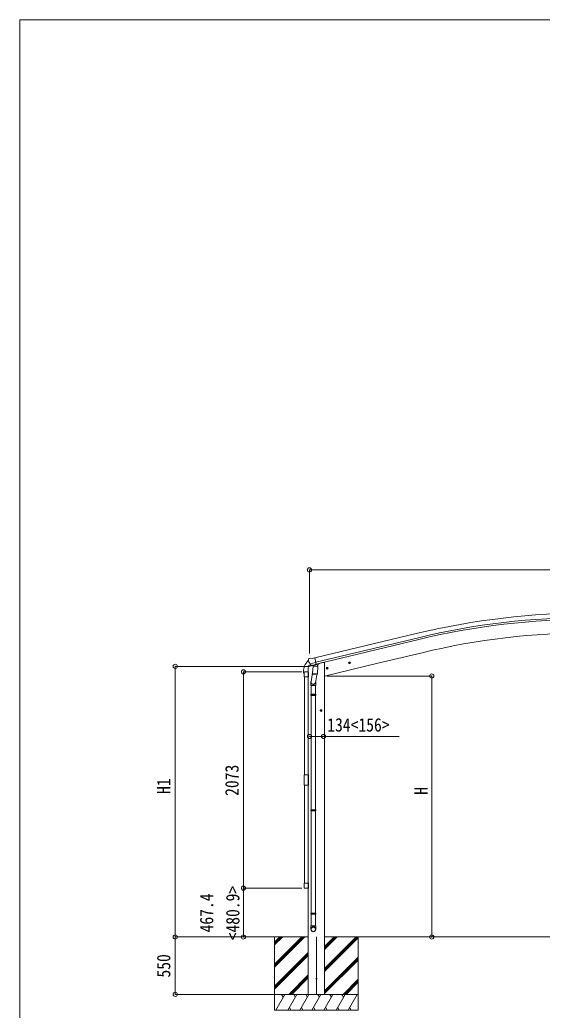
# Model space of a CAD drawing. Units: millimetres at full size, sheet at 1:40. Extents: x -11181 to 11305, y -7804 to 7716.
# Drawn here: x -11181 to -6178, y -1774 to 7716 of the extents above; entities that cross this region are included whole.
import ezdxf
from ezdxf.enums import TextEntityAlignment as Align

# ---------------------------------------------------------------- set-up
doc = ezdxf.new("R2010")
doc.units = ezdxf.units.MM
doc.header["$LTSCALE"] = 40
doc.header["$PDMODE"] = 32
doc.header["$PDSIZE"] = 40
for name, color, linetype, lineweight in [('0-0_0', 7, 'Continuous', 9), ('0-1_本体', 4, 'Continuous', 9), ('0-2_部品', 7, 'Continuous', 9), ('0-8_PARTS2', 2, 'Continuous', 9), ('0-A_寸法', 6, 'Continuous', 9), ('1-1_GLASS', 4, 'Continuous', 9), ('1-2_GLASS_SEAL', 7, 'Continuous', 9), ('1-A', 6, 'Continuous', 9), ('F-0_240', 7, 'Continuous', 9)]:
    doc.layers.add(name, color=color, linetype=linetype, lineweight=lineweight)
doc.styles.add('ＭＳ ゴシック', font='')
doc.styles.get('ＭＳ ゴシック').set_extended_font_data('MS Gothic')

msp = doc.modelspace()

# ---------------------------------------------------------------- linework, layer by layer
at = {"layer": '0-0_0'}
for p, q in [((-8417.61, -1071.95), (-8919.28, -1071.96)), ((-8740.06, -1120.55), (-8691.46, -1071.95)), ((-8740.06, -1071.96), (-8740.06, -1771.96)), ((-8740.06, -1332.68), (-8479.33, -1071.96)), ((-8740.06, -1346.82), (-8465.19, -1071.96)), ((-8740.06, -1360.97), (-8451.05, -1071.96)), ((-8740.06, -1148.84), (-8663.18, -1071.96)), ((-8740.06, -1134.69), (-8677.32, -1071.96)), ((-8261.61, -1374.73), (-7958.83, -1071.96)), ((-8261.61, -1388.87), (-7944.69, -1071.96)), ((-8261.61, -1190.89), (-8142.68, -1071.96)), ((-8261.61, -1176.74), (-8156.82, -1071.96)), ((-8261.61, -1162.6), (-8170.96, -1071.96)), ((-8261.61, -1403.02), (-7940.06, -1081.47)), ((-8261.11, -1071.96), (-3181.96, -1071.96)), ((-7940.06, -1071.96), (-7940.06, -1771.96)), ((-8740.06, -1544.81), (-8417.61, -1222.37)), ((-8740.06, -1558.96), (-8417.61, -1236.51)), ((-8740.06, -1573.1), (-8417.61, -1250.65)), ((-8261.61, -1586.86), (-7940.06, -1265.32)), ((-8261.61, -1601.01), (-7940.06, -1279.46)), ((-8261.61, -1615.15), (-7940.06, -1293.6)), ((-8605.07, -1621.96), (-8417.61, -1434.5)), ((-8590.93, -1621.96), (-8417.61, -1448.64)), ((-8576.79, -1621.96), (-8417.61, -1462.78)), ((-8084.57, -1621.96), (-7940.06, -1477.45)), ((-8070.43, -1621.96), (-7940.06, -1491.59)), ((-8056.29, -1621.96), (-7940.06, -1505.73)), ((-7940.06, -1621.96), (-8740.06, -1621.96)), ((-8729.77, -1771.96), (-8643.17, -1621.96)), ((-8658.17, -1647.94), (-8673.17, -1621.96)), ((-8614.3, -1771.96), (-8527.7, -1621.96)), ((-8542.7, -1647.94), (-8557.7, -1621.96)), ((-8498.83, -1771.96), (-8412.23, -1621.96)), ((-8427.23, -1647.94), (-8442.23, -1621.96)), ((-8273.06, -1621.96), (-8407.06, -1621.96)), ((-8383.36, -1771.96), (-8296.76, -1621.96)), ((-8311.76, -1647.94), (-8326.76, -1621.95)), ((-8267.89, -1771.96), (-8181.29, -1621.96)), ((-8196.29, -1647.94), (-8211.29, -1621.96)), ((-8152.42, -1771.96), (-8065.82, -1621.96)), ((-8095.82, -1621.96), (-8080.82, -1647.94)), ((-8036.95, -1771.96), (-7950.35, -1621.96)), ((-8740.06, -1771.96), (-7940.06, -1771.96)), ((-8599.3, -1745.98), (-8584.31, -1771.96)), ((-8483.83, -1745.98), (-8468.83, -1771.96)), ((-8368.36, -1745.98), (-8353.36, -1771.96)), ((-8252.89, -1745.98), (-8237.89, -1771.96)), ((-8137.42, -1745.98), (-8122.42, -1771.96)), ((-8021.95, -1745.98), (-8006.95, -1771.96))]:
    msp.add_line(p, q, dxfattribs=at)
at = {"layer": '0-1_本体'}
for p, q in [((-7372.7, 1837.82), (-8355.94, 1601.77)), ((-7362.62, 1795.85), (-8345.86, 1559.79)), ((-7358.69, 1779.48), (-8341.94, 1543.45)), ((-7750.9, 1550.6), (-7328.11, 1652.1)), ((-8282.11, 1557.43), (-8315.38, 1549.44)), ((-8261.61, 1557.43), (-8281.61, 1557.43)), ((-8261.61, -1621.96), (-8261.61, 1557.43)), ((-8261.61, 1427.99), (-7750.9, 1550.6)), ((-8417.61, -1621.96), (-8417.61, 1518.28))]:
    msp.add_line(p, q, dxfattribs=at)
for radius in [7073, 7029.83, 7013, 6882]:
    msp.add_arc((-5721.54, -5039.75), radius, 76.5, 103.5, dxfattribs=at)
at = {"layer": '0-2_部品'}
for p, q in [((-8419.44, 1517.72), (-8376.63, 1528)), ((-8419.44, 1524.61), (-8419.44, 1517.72)), ((-8417.32, 1585.86), (-8417.04, 1584.71)), ((-8390.2, 1534), (-8417.14, 1527.53)), ((-8413.1, 1594.44), (-8416.96, 1588.14)), ((-8410, 1596.69), (-8396.82, 1599.85)), ((-8403.27, 1545.56), (-8345.76, 1559.36)), ((-8386.41, 1530.65), (-8402.79, 1545.14)), ((-8382.26, 1597.18), (-8395.52, 1599.87)), ((-8383.7, 1530.08), (-8376.18, 1531.88)), ((-8382.87, 1530.19), (-8381.34, 1530.56)), ((-8382.26, 1597.18), (-8356.33, 1603.4)), ((-8381.34, 1530.56), (-8344.63, 1539.37)), ((-8379.5, 1530.33), (-8379.55, 1529.59)), ((-8378.8, 1528.55), (-8352.98, 1522.12)), ((-8371.88, 1523.21), (-8376.55, 1456.37)), ((-8326.19, 1520.01), (-8371.88, 1523.21)), ((-8370.1, 1526.39), (-8370.33, 1523.1)), ((-8350.59, 1537.55), (-8351.61, 1522.94)), ((-8344.63, 1539.37), (-8343.1, 1539.74)), ((-8341.55, 1541.84), (-8340.61, 1541.78)), ((-8340.61, 1541.78), (-8327.29, 1526.46)), ((-8336.93, 1537.53), (-8318.72, 1541.9)), ((-8330.86, 1453.17), (-8326.19, 1520.01)), ((-8327.29, 1526.46), (-8327.74, 1520.12)), ((-8314.88, 1549.92), (-8314.88, 1546.77)), ((-8013.2, 1556.53), (-8032.64, 1551.86)), ((-8030.22, 1552.44), (-8028.09, 1559.64)), ((-8025.05, 1547), (-8030.22, 1552.44)), ((-8028.09, 1559.64), (-8020.79, 1561.39)), ((-8020.59, 1544.47), (-8025.25, 1563.92)), ((-8020.79, 1561.39), (-8015.62, 1555.95)), ((-8376.19, 1461.49), (-8390.73, 1373.62)), ((-8377.41, 1443.9), (-8376.54, 1456.37)), ((-8377.02, 1442.54), (-8377.02, 1442.54)), ((-8330.86, 1453.17), (-8376.55, 1456.37)), ((-8375.57, 1441.76), (-8333.87, 1438.85)), ((-8337.41, 1439.1), (-8350.03, 1364.3)), ((-8330.88, 1453.17), (-8331.76, 1440.48)), ((-8227.12, 1505.17), (-8246.56, 1500.5)), ((-8244.14, 1501.09), (-8242.01, 1508.28)), ((-8238.97, 1495.64), (-8244.14, 1501.09)), ((-8242.01, 1508.28), (-8234.71, 1510.03)), ((-8234.51, 1493.11), (-8239.18, 1512.56)), ((-8234.71, 1510.03), (-8229.54, 1504.59)), ((-8392.88, 1336.46), (-8392.88, 1370.81)), ((-8346.88, 1336.46), (-8392.88, 1336.46)), ((-8390.88, 1336.46), (-8390.88, 1253.8)), ((-8348.88, 1336.46), (-8348.88, 1253.8)), ((-8346.88, 1371.12), (-8346.88, 1336.46)), ((-8392.88, 1251.8), (-8391.88, 1253.8)), ((-8346.88, 1251.8), (-8392.88, 1251.8)), ((-8346.88, 1243.8), (-8392.88, 1243.8)), ((-8347.88, 1253.8), (-8391.88, 1253.8)), ((-8347.88, 1241.8), (-8391.88, 1241.8)), ((-8390.88, 1241.8), (-8390.88, 147.62)), ((-8348.88, 1241.8), (-8348.88, 147.62)), ((-8346.88, 1251.8), (-8347.88, 1253.8)), ((-8346.88, 1243.8), (-8347.88, 1241.8)), ((-8346.88, 1251.8), (-8346.88, 1243.8)), ((-8285.38, 1097.93), (-8305.38, 1097.93)), ((-8302.88, 1097.93), (-8299.13, 1104.43)), ((-8299.13, 1091.43), (-8302.88, 1097.93)), ((-8299.13, 1104.43), (-8291.62, 1104.43)), ((-8295.38, 1087.93), (-8295.38, 1107.93)), ((-8291.62, 1104.43), (-8287.87, 1097.93)), ((-8392.88, 145.62), (-8391.88, 147.62)), ((-8346.88, 145.62), (-8392.88, 145.62)), ((-8346.88, 137.62), (-8392.88, 137.62)), ((-8347.88, 147.62), (-8391.88, 147.62)), ((-8347.88, 135.62), (-8391.88, 135.62)), ((-8390.88, 135.62), (-8390.88, -842.57)), ((-8348.88, 135.62), (-8348.88, -842.57)), ((-8346.88, 145.62), (-8347.88, 147.62)), ((-8346.88, 137.62), (-8347.88, 135.62)), ((-8346.88, 145.62), (-8346.88, 137.62)), ((-8392.88, -844.57), (-8391.88, -842.57)), ((-8346.88, -844.57), (-8392.88, -844.57)), ((-8346.88, -852.57), (-8392.88, -852.57)), ((-8347.88, -842.57), (-8391.88, -842.57)), ((-8346.88, -844.57), (-8347.88, -842.57)), ((-8346.88, -852.57), (-8347.88, -854.57)), ((-8346.88, -844.57), (-8346.88, -852.57)), ((-8347.88, -854.57), (-8391.88, -854.57)), ((-8390.88, -854.57), (-8390.88, -964.57)), ((-8348.88, -854.57), (-8348.88, -964.57)), ((-8392.88, -998.71), (-8392.88, -964.57)), ((-8346.88, -964.57), (-8392.88, -964.57)), ((-8346.88, -998.71), (-8346.88, -964.57))]:
    msp.add_line(p, q, dxfattribs=at)
for points in [[(-8403.54, 1546.13), (-8402.95, 1545.29), (-8402.79, 1545.14)], [(-8350.9, 1537.95), (-8351.14, 1537.8), (-8375.91, 1531.86), (-8376.18, 1531.88)], [(-8350.9, 1537.95), (-8341.18, 1540.29), (-8356.33, 1603.4)], [(-8015.62, 1555.95), (-8017.75, 1548.75), (-8025.05, 1547)], [(-8229.54, 1504.59), (-8231.67, 1497.39), (-8238.97, 1495.64)], [(-8392.88, 1251.8), (-8392.88, 1243.8), (-8391.88, 1241.8)], [(-8287.87, 1097.93), (-8291.62, 1091.43), (-8299.13, 1091.43)], [(-8392.88, 145.62), (-8392.88, 137.62), (-8391.88, 135.62)], [(-8392.88, -844.57), (-8392.88, -852.57), (-8391.88, -854.57)]]:
    msp.add_lwpolyline(points, dxfattribs=at)
for centre, radius in [((-8022.92, 1554.2), 8.5), ((-8022.92, 1554.2), 7.7), ((-8022.92, 1554.2), 6.5), ((-8236.84, 1502.84), 8.5), ((-8236.84, 1502.84), 7.7), ((-8236.84, 1502.84), 6.5), ((-8295.38, 1097.93), 8.5), ((-8295.38, 1097.93), 7.7), ((-8295.38, 1097.93), 6.5)]:
    msp.add_circle(centre, radius, dxfattribs=at)
at = {"layer": '0-2_部品', "color": 4}
msp.add_circle((-8339.11, -1471.96), 4.5, dxfattribs=at)
at = {"layer": '0-2_部品'}
for centre, radius, start, end in [((-8416.44, 1524.61), 3, 103.5, 180), ((-8220.24, 1631.96), 202.4, 193.5, 205.09125), ((-8408.84, 1591.82), 5, 103.5, 148.5), ((-8396.12, 1596.93), 3, 78.5, 103.5), ((-8382.98, 1530.68), 0.5, 248.23754, 283.5), ((-8380, 1530.37), 0.5, 356, 103.5), ((-8378.55, 1529.52), 1, 176, 256), ((-8352.63, 1523.09), 1.03, 250.03897, 351.96569), ((-8349.99, 1537.47), 0.604, 100.59842, 172.20595), ((-8343.22, 1540.23), 0.5, 283.5, 318.76246), ((-8319.88, 1546.77), 5, 283.5, 0), ((-8375.47, 1443.73), 1.95, 175.04017, 217.47766), ((-8375.43, 1443.76), 2, 217.40962, 266), ((-8333.73, 1440.84), 2, 266, 349.46843), ((-8362.88, 1370.81), 30, 177.45142, 180)]:
    msp.add_arc(centre, radius, start, end, dxfattribs=at)
for centre, major_axis, ratio, start_param, end_param in [((-8414.4, 1586.58), (-1.57, -2.57), 0.99628, 4.712389, 5.4996506), ((-8384.43, 1532.9), (-0.73, -2.92), 0.997631, 5.8041905, 6.6006116), ((-8384.37, 1533.13), (2.63, 3.16), 0.650902, 4.0958226, 4.1686332), ((-8384.4, 1533), (-0.73, -2.92), 0.997631, 0.3902369, 0.4789948), ((-8369.88, 1371.12), (23, 0), 0.996195, 2.5560258, 6.5663028), ((-8369.88, 1371.12), (21, 0), 0.996195, 2.9349147, 5.9512394), ((-8369.88, -996.97), (-23, 0), 0.996195, 3.1415927, 6.2831853), ((-8369.88, -998.71), (-23, 0), 0.996195, 3.1415927, 6.2831853), ((-8369.88, -998.71), (0, -23.43), 0.981806, 4.712389, 7.8539816)]:
    msp.add_ellipse(centre, major_axis=major_axis, ratio=ratio, start_param=start_param, end_param=end_param, dxfattribs=at)
msp.add_ellipse((-8369.88, -998.71), major_axis=(21, 0), ratio=0.996195, dxfattribs=at)
at = {"layer": '0-8_PARTS2'}
msp.add_line((-8339.11, -1069.46), (-8339.11, -1624.46), dxfattribs=at)
at = {"layer": '0-A_寸法'}
for p, q in [((-8406.61, 2445.57), (-8406.61, 1643.24)), ((-8406.61, 2445.57), (-3014.59, 2445.57)), ((-9692.39, 1520.75), (-8413.56, 1520.75)), ((-9692.39, -1071.96), (-9692.39, 1520.75)), ((-7235.04, 1428.02), (-8241.4, 1428.02)), ((-7235.04, -1071.96), (-7235.04, 1428.02)), ((-8406.11, 849.29), (-8272.11, 849.29)), ((-8272.11, 849.29), (-7546.37, 849.29)), ((-9692.39, -1071.96), (-8743.37, -1071.96)), ((-9692.39, -1071.96), (-8746.12, -1071.96)), ((-9692.39, -1071.96), (-9692.39, -1621.96)), ((-7235.04, -1071.96), (-7825.48, -1071.96)), ((-9692.39, -1621.96), (-8744.4, -1621.96))]:
    msp.add_line(p, q, dxfattribs=at)
for p in [(-8406.61, 2445.57), (-9692.39, 1520.75), (-7235.04, 1428.02), (-8406.11, 849.29), (-8272.11, 849.29), (-9692.39, -1071.96), (-7235.04, -1071.96), (-9692.39, -1621.96)]:
    msp.add_point(p, dxfattribs=at)
at = {"layer": '1-1_GLASS', "color": 6}
for p, q in [((-9038.6, -604.54), (-9038.6, 1468.46)), ((-9038.6, -1071.96), (-9038.6, -604.54))]:
    msp.add_line(p, q, dxfattribs=at)
at = {"layer": '1-1_GLASS'}
for p, q in [((-8455.61, 1419.96), (-8455.61, 480.96)), ((-8417.61, 1419.96), (-8417.61, 480.96)), ((-8455.61, 382.96), (-8455.61, -556.04)), ((-8417.61, -556.04), (-8417.61, 382.96))]:
    msp.add_line(p, q, dxfattribs=at)
at = {"layer": '1-2_GLASS_SEAL'}
for p, q in [((-8464.12, 1468.45), (-8464.12, 1456.69)), ((-8463.62, 1456.19), (-8457.35, 1456.19)), ((-8456.85, 1463.46), (-8456.85, 1456.69)), ((-8456.61, 1419.96), (-8456.61, 1463.66)), ((-8451.11, 1469.16), (-8422.11, 1469.16)), ((-8450.85, 1469.46), (-8417.61, 1469.46)), ((-8416.61, 1463.66), (-8416.61, 1419.96)), ((-8416.61, 1419.96), (-8456.61, 1419.96)), ((-8456.61, -556.04), (-8456.61, -599.74)), ((-8416.61, -556.04), (-8456.61, -556.04)), ((-8416.61, -599.74), (-8416.61, -556.04)), ((-8451.11, -605.24), (-8422.11, -605.24))]:
    msp.add_line(p, q, dxfattribs=at)
msp.add_lwpolyline([(-8456.61, 480.96), (-8416.61, 480.96), (-8416.61, 382.96), (-8456.61, 382.96)], close=True, dxfattribs=at)
for centre, radius, start, end in [((-8311.86, 1468.45), 152.26, 135.14293, 180), ((-8415.37, 1570.48), 6.95, 95.39711, 129.45641), ((-8463.62, 1456.69), 0.5, 180, 270), ((-8457.35, 1456.69), 0.5, 270, 0), ((-8450.85, 1463.46), 6, 90, 180), ((-8451.11, 1463.66), 5.5, 90, 180), ((-8422.11, 1463.66), 5.5, 0, 90), ((-8451.11, -599.74), 5.5, 180, 270), ((-8422.11, -599.74), 5.5, 270, 0)]:
    msp.add_arc(centre, radius, start, end, dxfattribs=at)
at = {"layer": '1-A'}
for p, q in [((-9038.6, 1468.46), (-8478.2, 1468.46)), ((-9038.6, -604.54), (-8478.2, -604.54)), ((-9038.6, -1071.96), (-8478.2, -1071.96))]:
    msp.add_line(p, q, dxfattribs=at)
for p in [(-9038.6, 1468.46), (-9038.6, -604.54), (-9038.6, -1071.96)]:
    msp.add_point(p, dxfattribs=at)
at = {"layer": 'F-0_240', "color": 5}
for q in [(-11180.61, -7803.54), (10739.39, 7716.46)]:
    msp.add_line((-11180.61, 7716.46), q, dxfattribs=at)

# ---------------------------------------------------------------- texts
at = {"layer": '0-A_寸法', "color": 7, "style": 'ＭＳ ゴシック', "width": 0.85}
msp.add_text('134<156>', height=129, dxfattribs=at).set_placement((-8236.11, 857.29), align=Align.BOTTOM_LEFT)
for s, p in [('H1', (-9700.39, 298.39)), ('H', (-7235.04, 290.03)), ('550', (-9700.39, -1460.96))]:
    msp.add_text(s, height=129, rotation=90, dxfattribs=at).set_placement(p, align=Align.BOTTOM_LEFT)
at = {"layer": '1-A', "color": 7, "style": 'ＭＳ ゴシック', "width": 0.85}
for s, p in [('2073', (-9046.6, 279.96)), ('467.4', (-9289.16, -1028.25)), ('<480.9>', (-9038.6, -1104.25))]:
    msp.add_text(s, height=129, rotation=90, dxfattribs=at).set_placement(p, align=Align.BOTTOM_LEFT)

doc.saveas('drawing.dxf')
